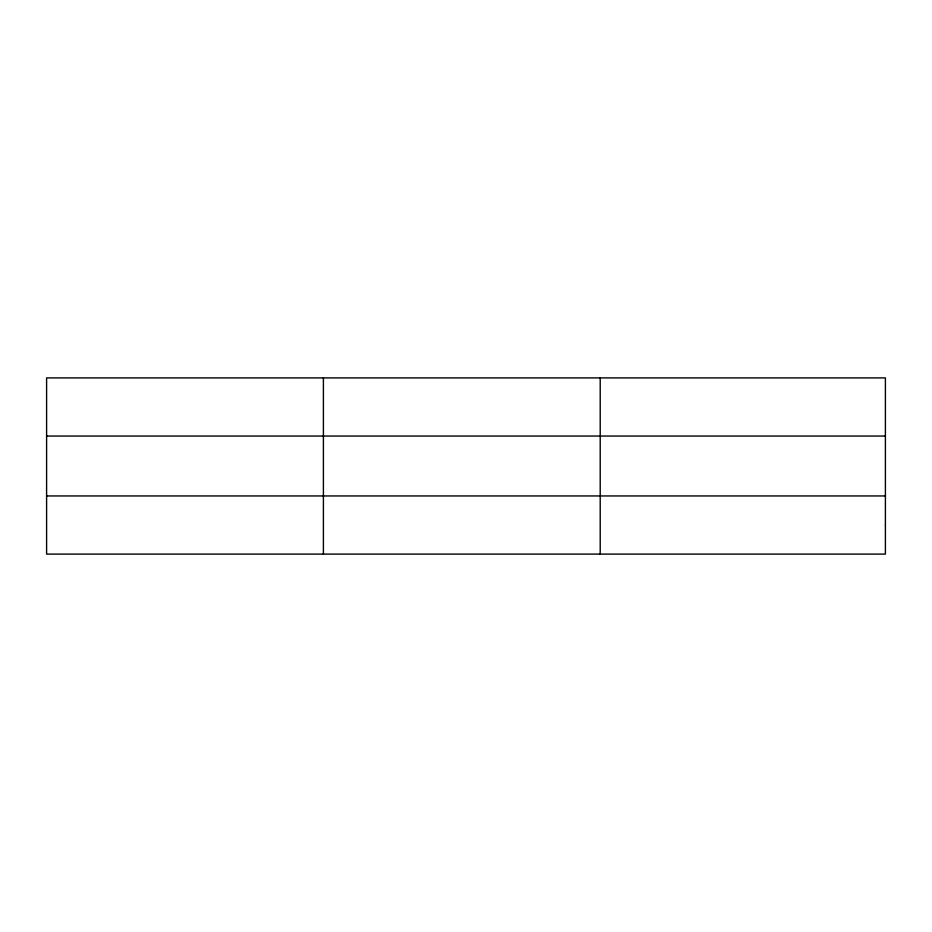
<?xml version="1.0" encoding="UTF-8"?>
<svg xmlns="http://www.w3.org/2000/svg" width="932" height="932" viewBox="0 0 932 932"><rect width="100%" height="100%" fill="white"/><g stroke="black" fill="none" stroke-linecap="round" stroke-linejoin="round"><path stroke-width="1.4" d="M323.404 554.097L323.404 377.903M600.208 554.097L600.208 377.903M46.6 436.048L885.4 436.048M46.6 495.952L885.4 495.952M885.4 525.031L885.4 554.097L46.6 554.097L46.6 377.903L885.4 377.903L885.4 525.031"/></g></svg>
